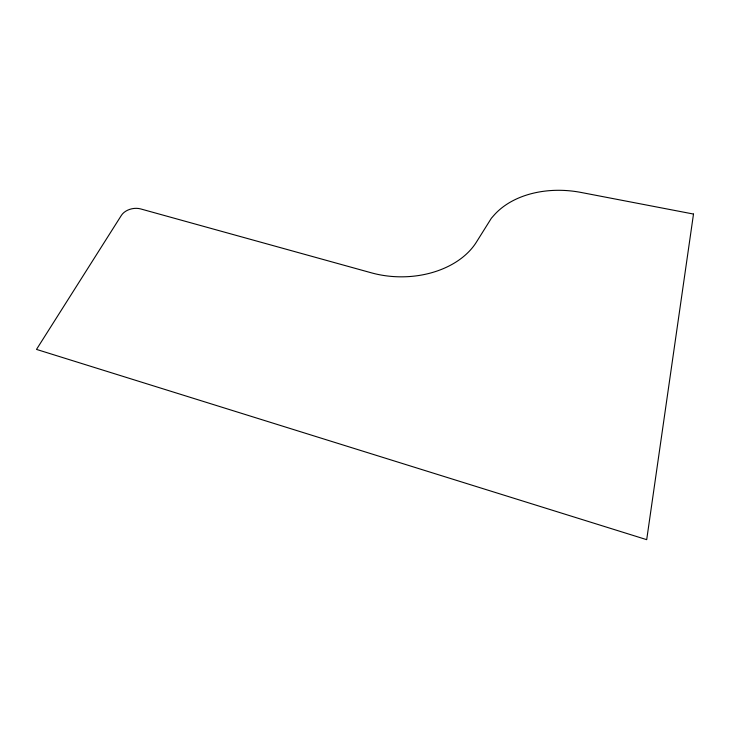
<?xml version="1.0" encoding="UTF-8"?>
<svg xmlns="http://www.w3.org/2000/svg" width="730" height="730" viewBox="0 0 730 730"><rect width="100%" height="100%" fill="white"/><g stroke="black" fill="none" stroke-linecap="round" stroke-linejoin="round"><path stroke-width="1.09" d="M693.5 214.054L646.698 539.662L36.5 349.405L121.399 215.359A14.016 9.563 -12 0 1 140.635 208.917L371.378 272.828A82.563 58.847 0.4 0 0 476.352 242.205L491.354 218.261L493.882 215.377A86.432 61.804 9.2 0 1 581.153 192.464L693.5 214.054"/></g></svg>
